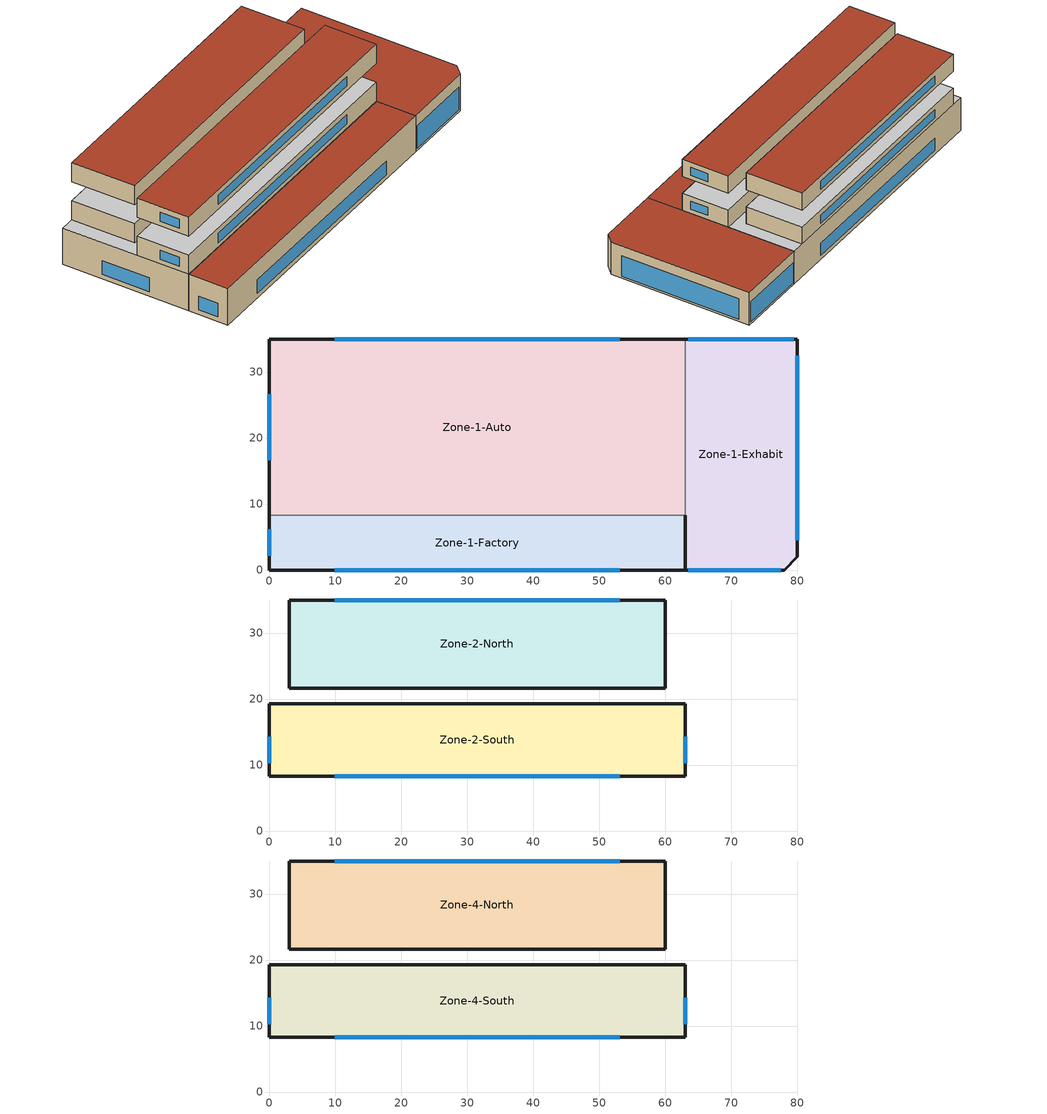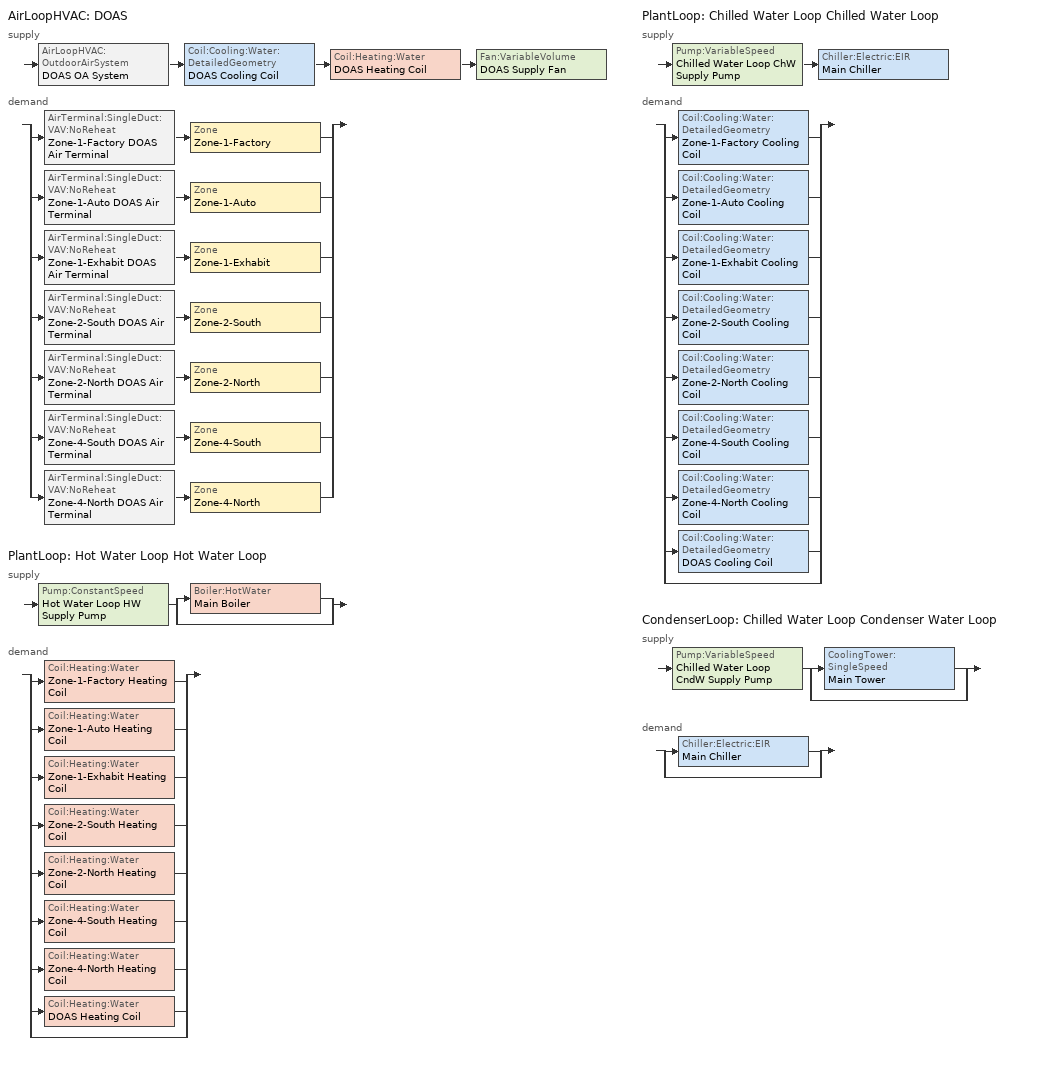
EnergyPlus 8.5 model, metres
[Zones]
Zone-1-Factory
 floor ground (Exterior Floor): 63,8.3 63,0 0,0 0,8.3 z0
 wall outside (Exterior Wall): 0,8.3 0,0 63,0 63,8.3 z0:8
 wall adiabatic (Interior Wall): 63,8.3 0,8.3 z0:8
 window (Exterior Window): 9.9,0 53.1,0 / 0,6.15 0,2.15 z1:4
 roof outside (Heavy Roof): 0,8.3 0,0 63,0 63,8.3 z8
Zone-1-Auto
 floor ground (Exterior Floor): 63,35 63,8.3 0,8.3 0,35 z0
 wall outside (Exterior Wall): 63,35 0,35 0,8.3 z0:8
 wall adiabatic (Interior Wall): 0,8.3 63,8.3 63,35 z0:8
 window (Exterior Window): 0,26.65 0,16.65 / 53.1,35 9.9,35 z1:4
 ceiling adiabatic (Interior Ceiling): 0,35 0,8.3 63,8.3 63,35 z8
Zone-1-Exhabit
 floor ground (Exterior Floor): 80,35 80,2 78,0 63,0 63,35 z0
 wall outside (Exterior Wall): 63,0 78,0 80,2 80,35 63,35 z0:8
 wall adiabatic (Interior Wall): 63,35 63,0 z0:8
 window (Exterior Window): 63.5,0 77.5,0 / 79.5,35 63.5,35 / 80,4.5 80,32.5 z0.5:5.5
 roof outside (Heavy Roof): 63,35 63,0 78,0 80,2 80,35 z8
Zone-2-South
 floor adiabatic (Interior Floor): 63,19.25 63,8.3 0,8.3 0,19.25 z8
 wall outside (Exterior Wall): 0,19.25 0,8.3 63,8.3 63,19.25 z8:12.2
 wall outside (Interior Wall): 63,19.25 0,19.25 z8:12.2
 window (Exterior Window): 9.9,8.3 53.1,8.3 / 63,10.3 63,14.3 / 0,14.3 0,10.3 z9:11
 ceiling adiabatic (Interior Ceiling): 0,19.25 0,8.3 63,8.3 63,19.25 z12.2
Zone-2-North
 floor adiabatic (Interior Floor): 60,35 60,21.65 3,21.65 3,35 z8
 wall outside (Exterior Wall): 60,21.65 60,35 3,35 3,21.65 z8:12.2
 wall outside (Interior Wall): 3,21.65 60,21.65 z8:12.2
 window (Exterior Window): 53.1,35 9.9,35 z9:11
 ceiling adiabatic (Interior Ceiling): 3,35 3,21.65 60,21.65 60,35 z12.2
Zone-4-South
 floor adiabatic (Interior Floor): 63,19.25 63,8.3 0,8.3 0,19.25 z16.4
 wall outside (Interior Wall): 63,19.25 0,19.25 z16.4:20.6
 wall outside (Exterior Wall): 0,19.25 0,8.3 63,8.3 63,19.25 z16.4:20.6
 window (Exterior Window): 9.9,8.3 53.1,8.3 / 63,10.3 63,14.3 / 0,14.3 0,10.3 z17.4:19.4
 roof outside (Heavy Roof): 0,19.25 0,8.3 63,8.3 63,19.25 z20.6
Zone-4-North
 floor adiabatic (Interior Floor): 60,35 60,21.65 3,21.65 3,35 z16.4
 wall outside (Exterior Wall): 60,21.65 60,35 3,35 3,21.65 z16.4:20.6
 wall outside (Interior Wall): 3,21.65 60,21.65 z16.4:20.6
 window (Exterior Window): 53.1,35 9.9,35 z17.4:19.4
 roof outside (Heavy Roof): 3,35 3,21.65 60,21.65 60,35 z20.6
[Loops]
AirLoopHVAC 'DOAS'
 supply: AirLoopHVAC:OutdoorAirSystem 'DOAS OA System' > Coil:Cooling:Water:DetailedGeometry 'DOAS Cooling Coil' > Coil:Heating:Water 'DOAS Heating Coil' > Fan:VariableVolume 'DOAS Supply Fan'
 demand: split
  | AirTerminal:SingleDuct:VAV:NoReheat 'Zone-1-Factory DOAS Air Terminal' > Zone 'Zone-1-Factory'
  | AirTerminal:SingleDuct:VAV:NoReheat 'Zone-1-Auto DOAS Air Terminal' > Zone 'Zone-1-Auto'
  | AirTerminal:SingleDuct:VAV:NoReheat 'Zone-1-Exhabit DOAS Air Terminal' > Zone 'Zone-1-Exhabit'
  | AirTerminal:SingleDuct:VAV:NoReheat 'Zone-2-South DOAS Air Terminal' > Zone 'Zone-2-South'
  | AirTerminal:SingleDuct:VAV:NoReheat 'Zone-2-North DOAS Air Terminal' > Zone 'Zone-2-North'
  | AirTerminal:SingleDuct:VAV:NoReheat 'Zone-4-South DOAS Air Terminal' > Zone 'Zone-4-South'
  | AirTerminal:SingleDuct:VAV:NoReheat 'Zone-4-North DOAS Air Terminal' > Zone 'Zone-4-North'
PlantLoop 'Hot Water Loop Hot Water Loop'
 supply: Pump:ConstantSpeed 'Hot Water Loop HW Supply Pump' > split
  | Boiler:HotWater 'Main Boiler'
  | bypass
 demand: split
  | Coil:Heating:Water 'Zone-1-Factory Heating Coil'
  | Coil:Heating:Water 'Zone-1-Auto Heating Coil'
  | Coil:Heating:Water 'Zone-1-Exhabit Heating Coil'
  | Coil:Heating:Water 'Zone-2-South Heating Coil'
  | Coil:Heating:Water 'Zone-2-North Heating Coil'
  | Coil:Heating:Water 'Zone-4-South Heating Coil'
  | Coil:Heating:Water 'Zone-4-North Heating Coil'
  | Coil:Heating:Water 'DOAS Heating Coil'
  | bypass
PlantLoop 'Chilled Water Loop Chilled Water Loop'
 supply: Pump:VariableSpeed 'Chilled Water Loop ChW Supply Pump' > Chiller:Electric:EIR 'Main Chiller'
 demand: split
  | Coil:Cooling:Water:DetailedGeometry 'Zone-1-Factory Cooling Coil'
  | Coil:Cooling:Water:DetailedGeometry 'Zone-1-Auto Cooling Coil'
  | Coil:Cooling:Water:DetailedGeometry 'Zone-1-Exhabit Cooling Coil'
  | Coil:Cooling:Water:DetailedGeometry 'Zone-2-South Cooling Coil'
  | Coil:Cooling:Water:DetailedGeometry 'Zone-2-North Cooling Coil'
  | Coil:Cooling:Water:DetailedGeometry 'Zone-4-South Cooling Coil'
  | Coil:Cooling:Water:DetailedGeometry 'Zone-4-North Cooling Coil'
  | Coil:Cooling:Water:DetailedGeometry 'DOAS Cooling Coil'
  | bypass
CondenserLoop 'Chilled Water Loop Condenser Water Loop'
 supply: Pump:VariableSpeed 'Chilled Water Loop CndW Supply Pump' > split
  | CoolingTower:SingleSpeed 'Main Tower'
  | bypass
 demand: split
  | Chiller:Electric:EIR 'Main Chiller'
  | bypass
[Building]
S6: North Axis {deg}=-10; Terrain=City; Loads Convergence Tolerance Value=0.04; Temperature Convergence Tolerance Value {deltaC}=0.4; Solar Distribution=FullInteriorAndExterior; Maximum Number of Warmup Days=25; Minimum Number of Warmup Days=6
[Site:Location]
Wuhan_Hubei_CHN Design_Conditions: Latitude {deg}=30.62; Longitude {deg}=114.13; Time Zone {hr}=8; Elevation {m}=23.1
[Site:GroundTemperature:BuildingSurface]
6.9, 5.9, 7.7, 10.5, 17.9, 23.6, 27.4, 28.6, 26.6, 22.2, 16.3, 10.8
[SizingPeriod:DesignDay] Day of Month=21; Dry-Bulb Temperature Range Modifier Type=DefaultMultipliers; Humidity Condition Type=Wetbulb; Barometric Pressure {Pa}=101048; Rain Indicator=No; Snow Indicator=No; Daylight Saving Time Indicator=No
Name | Month | Day Type | Maximum Dry-Bulb Temperature {C} | Daily Dry-Bulb Temperature Range {deltaC} | Wetbulb or DewPoint at Maximum Dry-Bulb {C} | Wind Speed {m/s} | Wind Direction {deg} | Solar Model Indicator | Sky Clearness | ASHRAE Clear Sky Optical Depth for Beam Irradiance (taub) | ASHRAE Clear Sky Optical Depth for Diffuse Irradiance (taud)
Wuhan Ann Htg 99.6% Condns DB | 1 | WinterDesignDay | -2.2 | 0 | -2.2 | 1.6 | 20 | ASHRAEClearSky | 0
Wuhan Ann Clg .4% Condns DB=>MWB | 7 | SummerDesignDay | 35.7 | 6.3 | 27.6 | 3.3 | 220 | ASHRAETau |  | 0.777 | 1.424
[Material]
Name | Roughness | Thickness {m} | Conductivity {W/m-K} | Density {kg/m3} | Specific Heat {J/kg-K}
I02 50mm insulation board | MediumRough | 0.0508 | 0.03 | 43 | 1210
I03 75mm insulation board | MediumRough | 0.0762 | 0.03 | 43 | 1210
G01a 19mm gypsum board | MediumSmooth | 0.019 | 0.16 | 800 | 1090
M11 100mm lightweight concrete | MediumRough | 0.1016 | 0.53 | 1280 | 840
F16 Acoustic tile | MediumSmooth | 0.0191 | 0.06 | 368 | 590
M01 100mm brick | MediumRough | 0.1016 | 0.89 | 1920 | 790
M15 200mm heavyweight concrete | MediumRough | 0.2032 | 1.95 | 2240 | 900
[Material:AirGap]
Name | Thermal Resistance {m2-K/W}
F04 Wall air space resistance | 0.15
F05 Ceiling air space resistance | 0.18
[WindowMaterial:Glazing]
Clear 3mm: Optical Data Type=SpectralAverage; Thickness {m}=0.003; Solar Transmittance at Normal Incidence=0.837; Front Side Solar Reflectance at Normal Incidence=0.075; Back Side Solar Reflectance at Normal Incidence=0.075; Visible Transmittance at Normal Incidence=0.898; Front Side Visible Reflectance at Normal Incidence=0.081; Back Side Visible Reflectance at Normal Incidence=0.081; Infrared Transmittance at Normal Incidence=0; Front Side Infrared Hemispherical Emissivity=0.84; Back Side Infrared Hemispherical Emissivity=0.84; Conductivity {W/m-K}=0.9
[WindowMaterial:Gas]
Air 13mm: Gas Type=Air; Thickness {m}=0.0127
[Construction]
Exterior Floor: I02 50mm insulation board, M15 200mm heavyweight concrete
Interior Floor: F16 Acoustic tile, F05 Ceiling air space resistance, M11 100mm lightweight concrete
Exterior Wall: M01 100mm brick, M15 200mm heavyweight concrete, I02 50mm insulation board, F04 Wall air space resistance, G01a 19mm gypsum board
Interior Wall: G01a 19mm gypsum board, F04 Wall air space resistance, G01a 19mm gypsum board
Heavy Roof: M15 200mm heavyweight concrete, F05 Ceiling air space resistance, I03 75mm insulation board
Interior Ceiling: M11 100mm lightweight concrete, F05 Ceiling air space resistance, F16 Acoustic tile
Exterior Window: Clear 3mm, Air 13mm, Clear 3mm
[Zone]
Zone-1-Factory; Zone-1-Auto; Zone-1-Exhabit; Zone-4-South; Zone-4-North: 0, 0, 0, 1
Zone-2-South; Zone-2-North: 0, 0, 0, 2
[ThermostatSetpoint:DualSetpoint]
All Zones Dual SP Control: Heating Setpoint Temperature Schedule=Heating Setpoint Schedule; Cooling Setpoint Temperature Schedule=Cooling Setpoint Schedule
[ZoneControl:Thermostat] Control Type Schedule=HVACTemplate-Always 4; Control 1=All Zones Dual SP Control
Name | Zone or ZoneList
Zone-1-Factory Thermostat | Zone-1-Factory
Zone-1-Auto Thermostat | Zone-1-Auto
Zone-1-Exhabit Thermostat | Zone-1-Exhabit
Zone-2-South Thermostat | Zone-2-South
Zone-2-North Thermostat | Zone-2-North
Zone-4-South Thermostat | Zone-4-South
Zone-4-North Thermostat | Zone-4-North
[DesignSpecification:OutdoorAir] Outdoor Air Method=Flow/Person; Outdoor Air Flow per Person {m3/s-person}=0.00833; Outdoor Air Flow per Zone Floor Area {m3/s-m2}=0; Outdoor Air Flow per Zone {m3/s}=0
SZ DSOA Zone-1-Factory; SZ DSOA Zone-1-Auto; SZ DSOA Zone-1-Exhabit; SZ DSOA Zone-2-South; SZ DSOA Zone-2-North; SZ DSOA Zone-4-South; SZ DSOA Zone-4-North
[Sizing:Zone] Zone Cooling Design Supply Air Temperature Input Method=SupplyAirTemperature; Zone Cooling Design Supply Air Temperature {C}=14; Zone Heating Design Supply Air Temperature Input Method=SupplyAirTemperature; Zone Heating Design Supply Air Temperature {C}=50; Zone Cooling Design Supply Air Humidity Ratio {kgWater/kgDryAir}=0.008; Zone Heating Design Supply Air Humidity Ratio {kgWater/kgDryAir}=0.008; Cooling Design Air Flow Method=DesignDay; Cooling Design Air Flow Rate {m3/s}=0; Cooling Minimum Air Flow Fraction=0; Heating Design Air Flow Method=DesignDay; Heating Design Air Flow Rate {m3/s}=0; Heating Maximum Air Flow Fraction=0
Name | Design Specification Outdoor Air Object | Design Specification Zone Air Distribution Object
Zone-1-Factory | SZ DSOA Zone-1-Factory | SZ DSZAD Zone-1-Factory
Zone-1-Auto | SZ DSOA Zone-1-Auto | SZ DSZAD Zone-1-Auto
Zone-1-Exhabit | SZ DSOA Zone-1-Exhabit | SZ DSZAD Zone-1-Exhabit
Zone-2-South | SZ DSOA Zone-2-South | SZ DSZAD Zone-2-South
Zone-2-North | SZ DSOA Zone-2-North | SZ DSZAD Zone-2-North
Zone-4-South | SZ DSOA Zone-4-South | SZ DSZAD Zone-4-South
Zone-4-North | SZ DSOA Zone-4-North | SZ DSZAD Zone-4-North
[DesignSpecification:ZoneAirDistribution] Zone Air Distribution Effectiveness in Cooling Mode=1; Zone Air Distribution Effectiveness in Heating Mode=1
SZ DSZAD Zone-1-Factory; SZ DSZAD Zone-1-Auto; SZ DSZAD Zone-1-Exhabit; SZ DSZAD Zone-2-South; SZ DSZAD Zone-2-North; SZ DSZAD Zone-4-South; SZ DSZAD Zone-4-North
[Zone equipment]
Zone-1-Factory: Zone-1-Factory DOAS Air Terminal, Zone-1-Factory Fan Coil
Zone-1-Auto: Zone-1-Auto DOAS Air Terminal, Zone-1-Auto Fan Coil
Zone-1-Exhabit: Zone-1-Exhabit DOAS Air Terminal, Zone-1-Exhabit Fan Coil
Zone-2-South: Zone-2-South DOAS Air Terminal, Zone-2-South Fan Coil
Zone-2-North: Zone-2-North DOAS Air Terminal, Zone-2-North Fan Coil
Zone-4-South: Zone-4-South DOAS Air Terminal, Zone-4-South Fan Coil
Zone-4-North: Zone-4-North DOAS Air Terminal, Zone-4-North Fan Coil
[AirTerminal:SingleDuct:VAV:NoReheat] Maximum Air Flow Rate {m3/s}=autosize; Zone Minimum Air Flow Input Method=Constant; Constant Minimum Air Flow Fraction=1
Zone-1-Factory DOAS Air Terminal; Zone-1-Auto DOAS Air Terminal; Zone-1-Exhabit DOAS Air Terminal; Zone-2-South DOAS Air Terminal; Zone-2-North DOAS Air Terminal; Zone-4-South DOAS Air Terminal; Zone-4-North DOAS Air Terminal
[ZoneHVAC:FourPipeFanCoil] Availability Schedule=SystemAvailSched; Capacity Control Method=ConstantFanVariableFlow; Maximum Supply Air Flow Rate {m3/s}=autosize; Low Speed Supply Air Flow Ratio=0.33; Medium Speed Supply Air Flow Ratio=0.66; Maximum Outdoor Air Flow Rate {m3/s}=0; Maximum Cold Water Flow Rate {m3/s}=autosize; Minimum Cold Water Flow Rate {m3/s}=0; Cooling Convergence Tolerance=0.001; Maximum Hot Water Flow Rate {m3/s}=autosize; Minimum Hot Water Flow Rate {m3/s}=0; Heating Convergence Tolerance=0.001
Name | Supply Air Fan | Cooling Coil | Heating Coil
Zone-1-Factory Fan Coil | Zone-1-Factory Supply Fan | Zone-1-Factory Cooling Coil | Zone-1-Factory Heating Coil
Zone-1-Auto Fan Coil | Zone-1-Auto Supply Fan | Zone-1-Auto Cooling Coil | Zone-1-Auto Heating Coil
Zone-1-Exhabit Fan Coil | Zone-1-Exhabit Supply Fan | Zone-1-Exhabit Cooling Coil | Zone-1-Exhabit Heating Coil
Zone-2-South Fan Coil | Zone-2-South Supply Fan | Zone-2-South Cooling Coil | Zone-2-South Heating Coil
Zone-2-North Fan Coil | Zone-2-North Supply Fan | Zone-2-North Cooling Coil | Zone-2-North Heating Coil
Zone-4-South Fan Coil | Zone-4-South Supply Fan | Zone-4-South Cooling Coil | Zone-4-South Heating Coil
Zone-4-North Fan Coil | Zone-4-North Supply Fan | Zone-4-North Cooling Coil | Zone-4-North Heating Coil
[Fan:OnOff] Availability Schedule=SystemAvailSched; Fan Total Efficiency=0.7; Pressure Rise {Pa}=75; Maximum Flow Rate {m3/s}=autosize; Motor Efficiency=0.9; Motor In Airstream Fraction=1
Zone-1-Factory Supply Fan; Zone-1-Auto Supply Fan; Zone-1-Exhabit Supply Fan; Zone-2-South Supply Fan; Zone-2-North Supply Fan; Zone-4-South Supply Fan; Zone-4-North Supply Fan
[Coil:Cooling:Water:DetailedGeometry] Maximum Water Flow Rate {m3/s}=autosize; Tube Outside Surface Area {m2}=autosize; Total Tube Inside Area {m2}=autosize; Fin Surface Area {m2}=autosize; Minimum Airflow Area {m2}=autosize; Coil Depth {m}=autosize; Fin Diameter {m}=autosize; Fin Thickness {m}=0.0015; Tube Inside Diameter {m}=0.01445; Tube Outside Diameter {m}=0.0159; Tube Thermal Conductivity {W/m-K}=386; Fin Thermal Conductivity {W/m-K}=204; Fin Spacing {m}=0.0018; Tube Depth Spacing {m}=0.026; Number of Tube Rows=4; Number of Tubes per Row=autosize
Name | Availability Schedule
Zone-1-Factory Cooling Coil; Zone-1-Auto Cooling Coil; Zone-1-Exhabit Cooling Coil; Zone-2-South Cooling Coil; Zone-2-North Cooling Coil; Zone-4-South Cooling Coil; Zone-4-North Cooling Coil | SystemAvailSched
DOAS Cooling Coil
[Coil:Heating:Water] U-Factor Times Area Value {W/K}=autosize; Maximum Water Flow Rate {m3/s}=autosize; Performance Input Method=UFactorTimesAreaAndDesignWaterFlowRate; Rated Capacity {W}=autosize; Rated Inlet Water Temperature {C}=82.2; Rated Inlet Air Temperature {C}=16.6; Rated Outlet Water Temperature {C}=71.1; Rated Outlet Air Temperature {C}=32.2; Rated Ratio for Air and Water Convection=0.5
Zone-1-Factory Heating Coil; Zone-1-Auto Heating Coil; Zone-1-Exhabit Heating Coil; Zone-2-South Heating Coil; Zone-2-North Heating Coil; Zone-4-South Heating Coil; Zone-4-North Heating Coil; DOAS Heating Coil
[Sizing:System]
DOAS: Type of Load to Size On=VentilationRequirement; Design Outdoor Air Flow Rate {m3/s}=autosize; Central Heating Maximum System Air Flow Ratio=1; Preheat Design Temperature {C}=2; Preheat Design Humidity Ratio {kgWater/kgDryAir}=0.008; Precool Design Temperature {C}=11; Precool Design Humidity Ratio {kgWater/kgDryAir}=0.008; Central Cooling Design Supply Air Temperature {C}=12.8; Central Heating Design Supply Air Temperature {C}=12.2; Type of Zone Sum to Use=NonCoincident; 100% Outdoor Air in Cooling=Yes; 100% Outdoor Air in Heating=Yes; Central Cooling Design Supply Air Humidity Ratio {kgWater/kgDryAir}=0.00924; Central Heating Design Supply Air Humidity Ratio {kgWater/kgDryAir}=0.003; Cooling Supply Air Flow Rate Method=DesignDay; Cooling Supply Air Flow Rate {m3/s}=0; Heating Supply Air Flow Rate Method=DesignDay; Heating Supply Air Flow Rate {m3/s}=0; System Outdoor Air Method=ZoneSum; Zone Maximum Outdoor Air Fraction=1; Cooling Design Capacity Method=CoolingDesignCapacity; Cooling Design Capacity {W}=autosize; Heating Design Capacity Method=HeatingDesignCapacity; Heating Design Capacity {W}=autosize; Central Cooling Capacity Control Method=OnOff
[AirLoopHVAC]
DOAS: Design Supply Air Flow Rate {m3/s}=autosize
[AvailabilityManager:Scheduled]
DOAS Availability: Schedule=Office Occupancy Schedule
[SetpointManager:Scheduled] Control Variable=Temperature
Name | Schedule | Setpoint Node or NodeList
DOAS Cooling Supply Air Temp Manager | HVACTemplate-Always 12.8 | DOAS Supply Fan Outlet
DOAS Heating Supply Air Temp Manager | HVACTemplate-Always 12.2 | DOAS Supply Path Inlet
Chilled Water Loop CndW Temp Manager | HVACTemplate-Always 29.4 | Chilled Water Loop CndW Supply Setpoint Nodes
[SetpointManager:MixedAir] Control Variable=Temperature
Name | Setpoint Node or NodeList
DOAS Cooling Coil Air Temp Manager | DOAS Cooling Setpoint Nodes
DOAS Heating Coil Air Temp Manager | DOAS Heating Coil Outlet
DOAS Heat Recovery Air Temp Manager | DOAS Heat Recovery Supply Outlet
DOAS Heat Recovery Economizer Temp Manager | DOAS Mixed Air Outlet
[Controller:WaterCoil] Control Variable=Temperature; Actuator Variable=Flow; Controller Convergence Tolerance {deltaC}=autosize; Maximum Actuated Flow {m3/s}=autosize; Minimum Actuated Flow {m3/s}=0
Name | Action
DOAS Cooling Coil Controller | Reverse
DOAS Heating Coil Controller | Normal
[Fan:VariableVolume]
DOAS Supply Fan: Availability Schedule=Office Occupancy Schedule; Fan Total Efficiency=0.7; Pressure Rise {Pa}=1000; Maximum Flow Rate {m3/s}=autosize; Fan Power Minimum Flow Rate Input Method=Fraction; Fan Power Minimum Flow Fraction=0; Motor Efficiency=0.9; Motor In Airstream Fraction=1; Fan Power Coefficient 1=0.00153024; Fan Power Coefficient 2=0.00520806; Fan Power Coefficient 3=1.10862; Fan Power Coefficient 4=-0.116356; Fan Power Coefficient 5=0
[Controller:OutdoorAir]
DOAS OA Controller: Minimum Outdoor Air Flow Rate {m3/s}=autosize; Maximum Outdoor Air Flow Rate {m3/s}=autosize; Economizer Control Type=DifferentialEnthalpy; Economizer Control Action Type=MinimumFlowWithBypass; Economizer Minimum Limit Dry-Bulb Temperature {C}=12.2; Lockout Type=NoLockout; Minimum Limit Type=ProportionalMinimum
[HeatExchanger:AirToAir:SensibleAndLatent]
DOAS Heat Recovery: Nominal Supply Air Flow Rate {m3/s}=autosize; Sensible Effectiveness at 100% Heating Air Flow=0.7; Latent Effectiveness at 100% Heating Air Flow=0.65; Sensible Effectiveness at 75% Heating Air Flow=0.75; Latent Effectiveness at 75% Heating Air Flow=0.7; Sensible Effectiveness at 100% Cooling Air Flow=0.7; Latent Effectiveness at 100% Cooling Air Flow=0.65; Sensible Effectiveness at 75% Cooling Air Flow=0.75; Latent Effectiveness at 75% Cooling Air Flow=0.7; Nominal Electric Power {W}=0; Supply Air Outlet Temperature Control=Yes; Heat Exchanger Type=Plate; Frost Control Type=MinimumExhaustTemperature; Threshold Temperature {C}=1.7; Initial Defrost Time Fraction=0.083; Rate of Defrost Time Fraction Increase {1/K}=0.012; Economizer Lockout=Yes
[Boiler:HotWater]
Main Boiler: Fuel Type=NaturalGas; Nominal Capacity {W}=autosize; Nominal Thermal Efficiency=0.8; Efficiency Curve Temperature Evaluation Variable=LeavingBoiler; Normalized Boiler Efficiency Curve=Main Boiler Efficiency Curve; Design Water Outlet Temperature {C}=81; Design Water Flow Rate {m3/s}=autosize; Minimum Part Load Ratio=0; Maximum Part Load Ratio=1.1; Optimum Part Load Ratio=1; Water Outlet Upper Temperature Limit {C}=100; Boiler Flow Mode=ConstantFlow; Parasitic Electric Load {W}=0; Sizing Factor=1
[Chiller:Electric:EIR]
Main Chiller: Reference Capacity {W}=autosize; Reference COP {W/W}=5.5; Reference Leaving Chilled Water Temperature {C}=6.67; Reference Entering Condenser Fluid Temperature {C}=29.4; Reference Chilled Water Flow Rate {m3/s}=autosize; Reference Condenser Fluid Flow Rate {m3/s}=autosize; Cooling Capacity Function of Temperature Curve=Main Chiller ScrewCapFT; Electric Input to Cooling Output Ratio Function of Temperature Curve=Main Chiller ScrewEIRFT; Electric Input to Cooling Output Ratio Function of Part Load Ratio Curve=Main Chiller ScrewEIRFPLR; Minimum Part Load Ratio=0; Maximum Part Load Ratio=1; Optimum Part Load Ratio=1; Minimum Unloading Ratio=0.25; Condenser Type=WaterCooled; Condenser Fan Power Ratio {W/W}=0; Fraction of Compressor Electric Consumption Rejected by Condenser=1; Leaving Chilled Water Lower Temperature Limit {C}=5; Chiller Flow Mode=LeavingSetpointModulated; Design Heat Recovery Water Flow Rate {m3/s}=0; Sizing Factor=1
[CoolingTower:SingleSpeed]
Main Tower: Design Water Flow Rate {m3/s}=autosize; Design Air Flow Rate {m3/s}=autosize; Design Fan Power {W}=autosize; Design U-Factor Times Area Value {W/K}=autosize; Free Convection Air Flow Rate {m3/s}=autocalculate; Free Convection U-Factor Times Area Value {W/K}=autocalculate; Performance Input Method=UFactorTimesAreaAndDesignWaterFlowRate; Free Convection Capacity {W}=autocalculate; Evaporation Loss Mode=SaturatedExit; Drift Loss Percent {percent}=0.008; Blowdown Calculation Mode=ConcentrationRatio; Blowdown Concentration Ratio=3; Capacity Control=FanCycling; Sizing Factor=1
[Sizing:Plant]
Name | Loop Type | Design Loop Exit Temperature {C} | Loop Design Temperature Difference {deltaC}
Hot Water Loop Hot Water Loop | Heating | 82 | 11
Chilled Water Loop Chilled Water Loop | Cooling | 7.22 | 6.67
Chilled Water Loop Condenser Water Loop | Condenser | 29.4 | 5.6
[PlantLoop] Fluid Type=Water; Maximum Loop Flow Rate {m3/s}=autosize; Minimum Loop Flow Rate {m3/s}=0; Plant Loop Volume {m3}=autosize; Load Distribution Scheme=SequentialLoad; Plant Loop Demand Calculation Scheme=SingleSetpoint
Name | Plant Equipment Operation Scheme | Maximum Loop Temperature {C} | Minimum Loop Temperature {C} | Common Pipe Simulation
Hot Water Loop Hot Water Loop | Hot Water Loop Operation | 100 | 10
Chilled Water Loop Chilled Water Loop | Chilled Water Loop Chiller Operation | 98 | 1 | None
[PlantEquipmentOperationSchemes] Control Scheme 1 Schedule=HVACTemplate-Always 1
Name | Control Scheme 1
Hot Water Loop Operation | Hot Water Loop Operation All Hours
Chilled Water Loop Chiller Operation | Chilled Water Loop Chiller Operation All Hours
[PlantEquipmentOperation:HeatingLoad]
Hot Water Loop Operation All Hours: Load Range 1 Lower Limit {W}=0; Load Range 1 Upper Limit {W}=1000000000000000; Range 1 Equipment List=Hot Water Loop All Equipment
[PlantEquipmentList]
Hot Water Loop All Equipment: Main Boiler
Chilled Water Loop All Chillers: Main Chiller
[SetpointManager:OutdoorAirReset] Control Variable=Temperature
Name | Setpoint at Outdoor Low Temperature {C} | Outdoor Low Temperature {C} | Setpoint at Outdoor High Temperature {C} | Outdoor High Temperature {C} | Setpoint Node or NodeList
Hot Water Loop HW Temp Manager | 82.2 | -6.7 | 65.6 | 10 | Hot Water Loop HW Supply Setpoint Nodes
Chilled Water Loop ChW Temp Manager | 12.2 | 15.6 | 6.7 | 26.7 | Chilled Water Loop ChW Supply Setpoint Nodes
[Pump:ConstantSpeed]
Hot Water Loop HW Supply Pump: Design Flow Rate {m3/s}=autosize; Design Pump Head {Pa}=179352; Design Power Consumption {W}=autosize; Motor Efficiency=0.9; Fraction of Motor Inefficiencies to Fluid Stream=0; Pump Control Type=INTERMITTENT
[PlantEquipmentOperation:CoolingLoad] Load Range 1 Lower Limit {W}=0; Load Range 1 Upper Limit {W}=1000000000000000
Name | Range 1 Equipment List
Chilled Water Loop Chiller Operation All Hours | Chilled Water Loop All Chillers
Chilled Water Loop Condenser Operation All Hours | Chilled Water Loop All Condensers
[Pump:VariableSpeed] Design Maximum Flow Rate {m3/s}=autosize; Design Pump Head {Pa}=179352; Design Power Consumption {W}=autosize; Motor Efficiency=0.9; Fraction of Motor Inefficiencies to Fluid Stream=0; Coefficient 1 of the Part Load Performance Curve=0; Coefficient 2 of the Part Load Performance Curve=0; Coefficient 3 of the Part Load Performance Curve=1; Coefficient 4 of the Part Load Performance Curve=0; Design Minimum Flow Rate {m3/s}=0; Pump Control Type=INTERMITTENT; Pump Flow Rate Schedule=SystemAvailSched
Chilled Water Loop ChW Supply Pump; Chilled Water Loop CndW Supply Pump
[CondenserLoop]
Chilled Water Loop Condenser Water Loop: Fluid Type=Water; Condenser Equipment Operation Scheme=Chilled Water Loop Condenser Operation; Maximum Loop Temperature {C}=80; Minimum Loop Temperature {C}=5; Maximum Loop Flow Rate {m3/s}=autosize; Minimum Loop Flow Rate {m3/s}=0; Condenser Loop Volume {m3}=autosize; Load Distribution Scheme=SequentialLoad
[CondenserEquipmentOperationSchemes]
Chilled Water Loop Condenser Operation: Control Scheme 1=Chilled Water Loop Condenser Operation All Hours; Control Scheme 1 Schedule=HVACTemplate-Always 1
[CondenserEquipmentList]
Chilled Water Loop All Condensers: Main Tower
[Schedule:Compact]
Office Occupancy Schedule: Through: 12/31, For: Weekdays, Until: 07:00, 0, Until: 08:00, 0.1, Until: 09:00, 0.5, Until: 12:00, 0.95, Until: 14:00, 0.8, Until: 18:00, 0.95, Until: 20:00, 0.3, Until: 24:00, 0, For: SummerDesignDay, Until: 24:00, 1, For: WinterDesignDay, Until: 24:00, 1, For: Saturday Sunday Holidays AllOtherDays, Until: 24:00, 0
Heating Setpoint Schedule: Through: 12/31, For: Weekdays, Until: 06:00, 5, Until: 07:00, 12, Until: 08:00, 18, Until: 18:00, 20, Until: 19:00, 18, Until: 20:00, 12, Until: 24:00, 5.6, For SummerDesignDay, Until: 24:00, 5, For: WinterDesignDay, Until: 24:00, 20, For: Saturday Sunday Holidays AllOtherDays, Until: 24:00, 5
Cooling Setpoint Schedule: Through: 12/31, For: Weekdays SummerDesignDay, Until: 07:00, 37, Until: 08:00, 28, Until: 19:00, 26, Until: 24:00, 37, For WinterDesignDay, Until: 24:00, 37, For: Saturday Sunday Holidays AllOtherDays, Until: 24:00, 37
SystemAvailSched: Through: 12/31, For: WeekDays, Until: 7:00, 0, Until: 18:00, 1, Until: 24:00, 0, For: Weekends Holiday, Until: 24:00, 0, For: SummerDesignDay, Until: 24:00, 1, For: WinterDesignDay, Until: 24:00, 1
HVACTemplate-Always 4: Through: 12/31, For: AllDays, Until: 24:00, 4
HVACTemplate-Always 12.8: Through: 12/31, For: AllDays, Until: 24:00, 12.8
HVACTemplate-Always 12.2: Through: 12/31, For: AllDays, Until: 24:00, 12.2
HVACTemplate-Always 1: Through: 12/31, For: AllDays, Until: 24:00, 1
HVACTemplate-Always 29.4: Through: 12/31, For: AllDays, Until: 24:00, 29.4
[Curve:Quadratic] Minimum Value of x=0; Maximum Value of x=1
Name | Coefficient1 Constant | Coefficient2 x | Coefficient3 x**2
Main Boiler Efficiency Curve | 0.97 | 0.0633 | -0.0333
Main Chiller ScrewEIRFPLR | 0.330188 | 0.235543 | 0.460708
[Curve:Biquadratic] Minimum Value of x=5; Maximum Value of x=10; Minimum Value of y=24; Maximum Value of y=35
Name | Coefficient1 Constant | Coefficient2 x | Coefficient3 x**2 | Coefficient4 y | Coefficient5 y**2 | Coefficient6 x*y
Main Chiller ScrewCapFT | 0.813025 | -0.0142532 | -0.00161799 | 0.0263844 | -0.00091543 | 0.00169601
Main Chiller ScrewEIRFT | 0.638123 | 0.00630389 | 0.00092334 | -0.00455294 | 0.00082568 | -0.00156152
